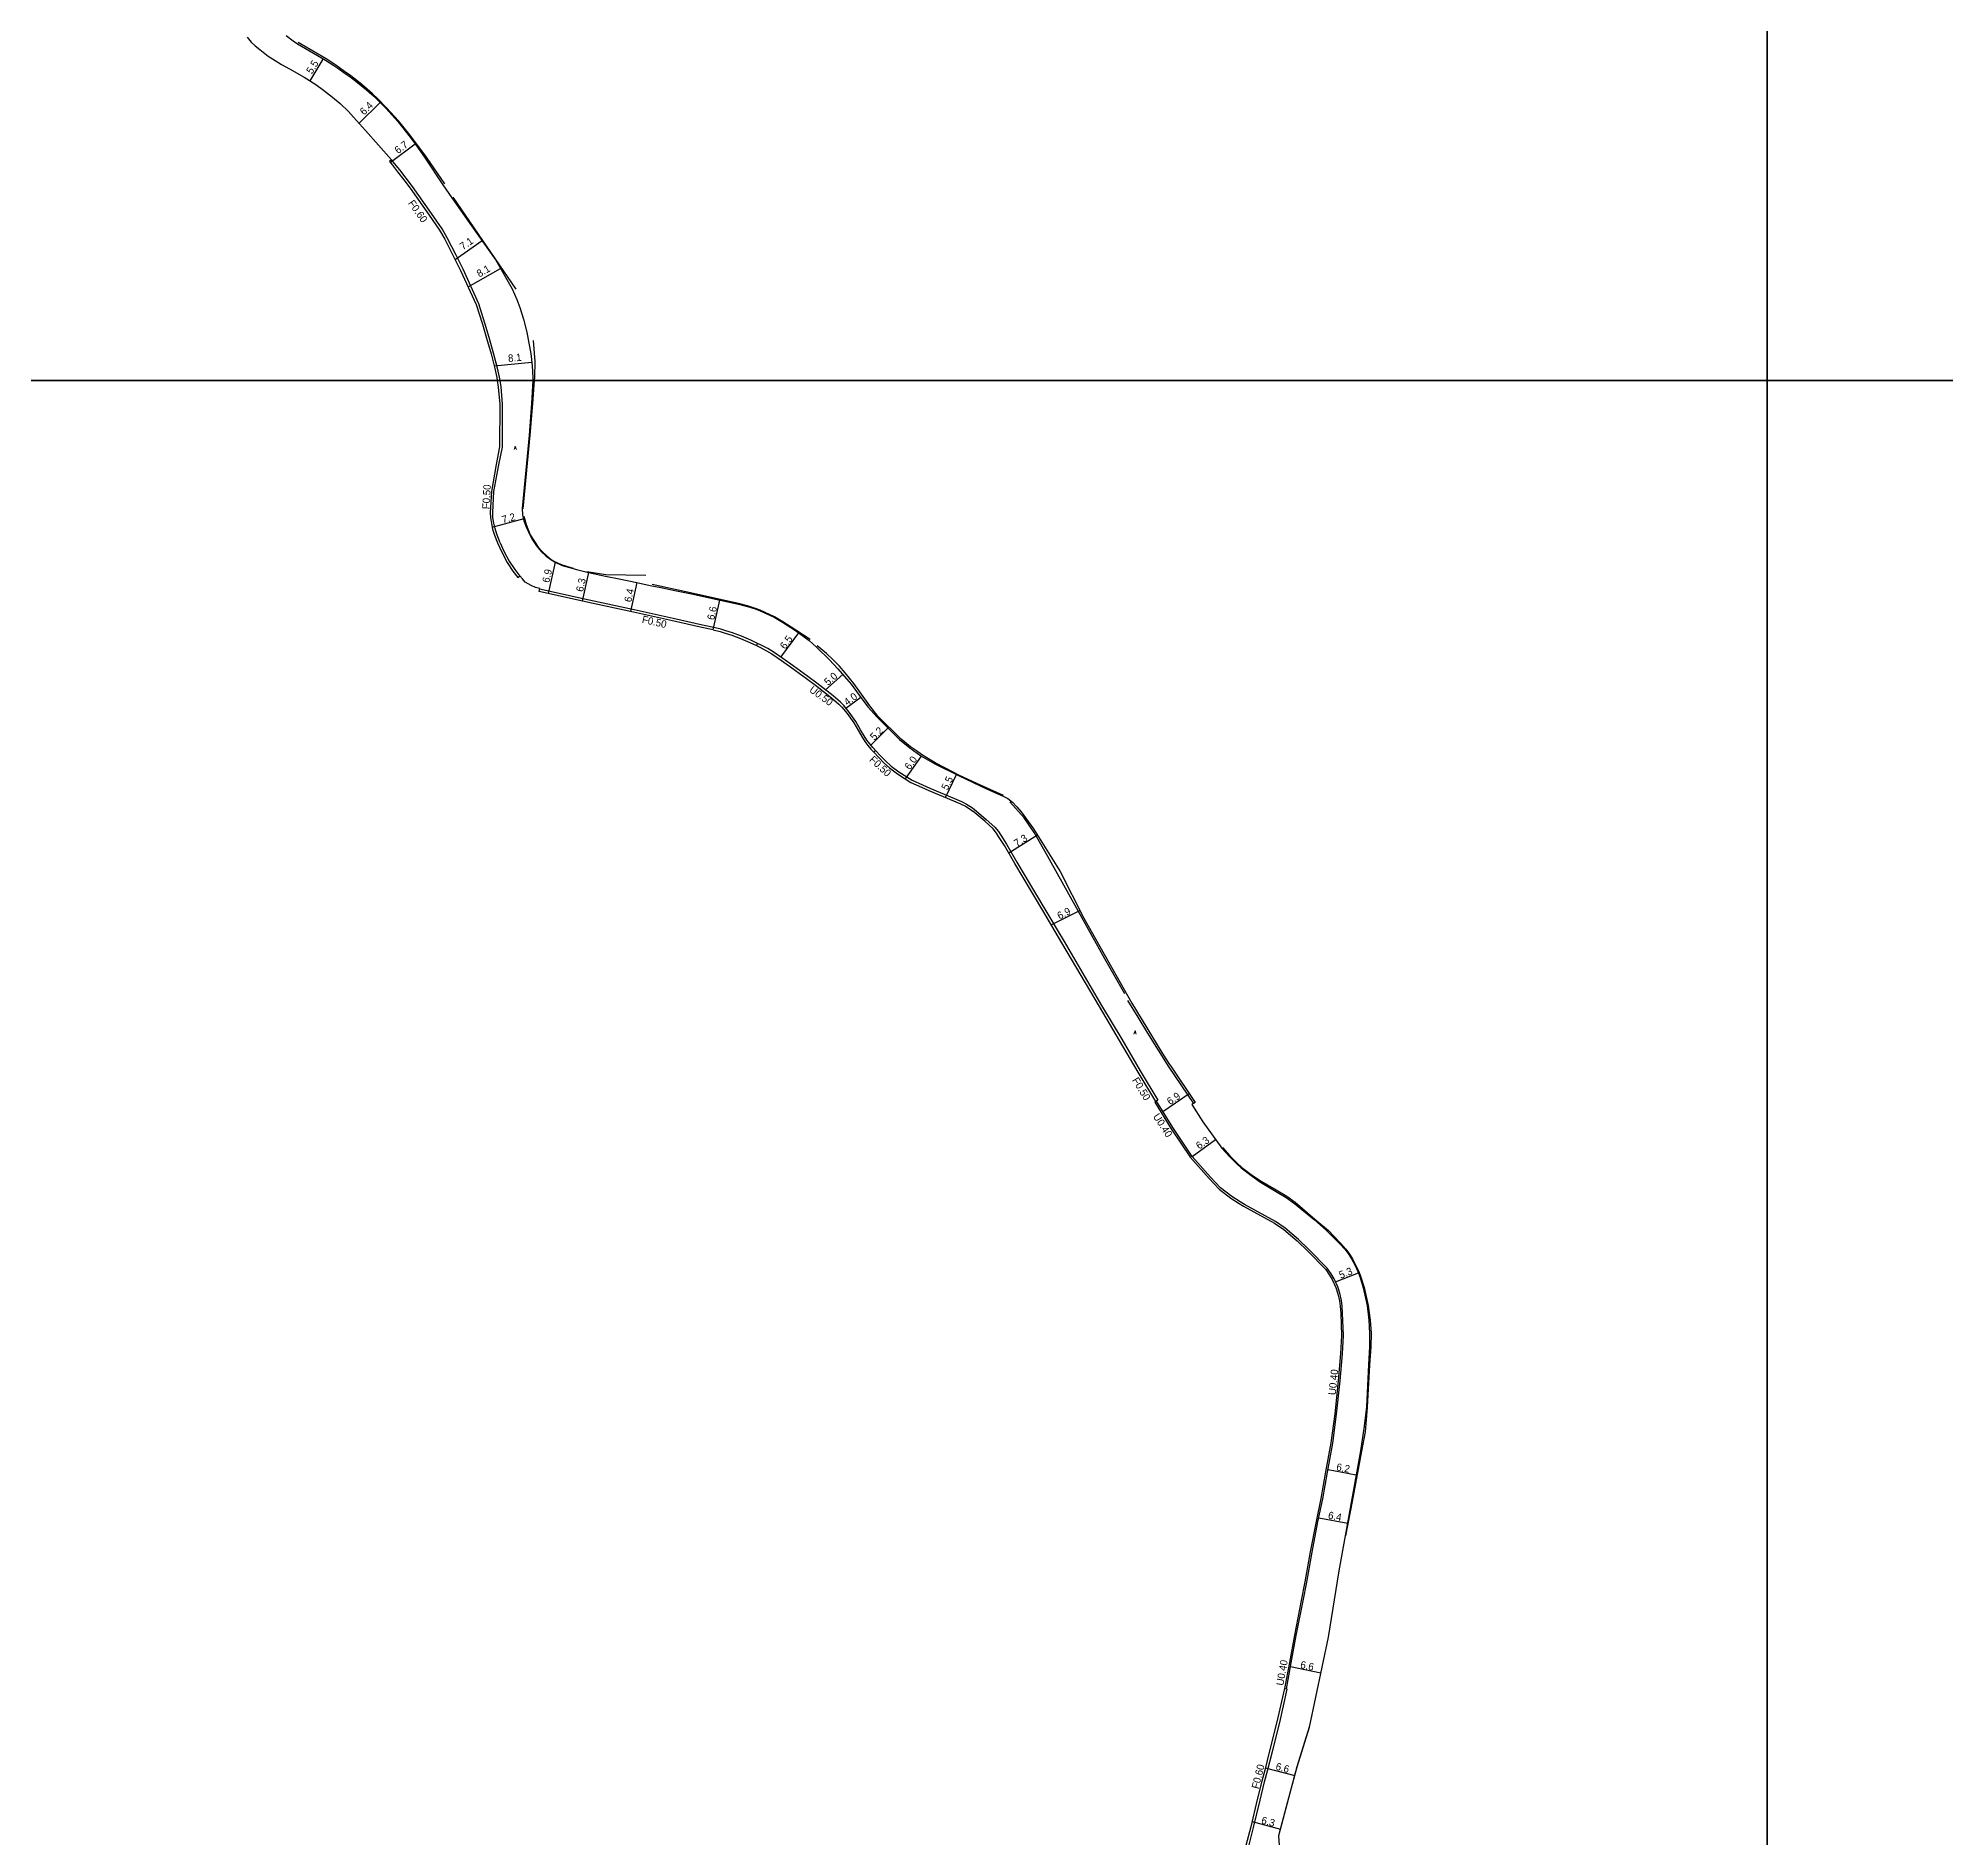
# Model space of a CAD drawing. Header units: metres. Extents: x -24000 to -21600, y -87000 to -84000.
# Drawn here: x -22773.7 to -22361.4, y -84915 to -84526 of the extents above; entities that cross this region are included whole.
import ezdxf

# ---------------------------------------------------------------- set-up
doc = ezdxf.new("R2010")
doc.units = ezdxf.units.M
doc.header["$LTSCALE"] = 2.5
for name, color, linetype in [('側溝・桝', 7, 'Continuous'), ('図郭', 7, 'Continuous'), ('幅員', 7, 'Continuous'), ('歩道・分離帯・安全施設', 7, 'Continuous'), ('舗装', 7, 'Continuous'), ('道路', 7, 'Continuous')]:
    doc.layers.add(name, color=color, linetype=linetype)
doc.styles.get("Standard").update_dxf_attribs({"font": ''})
doc.styles.add('YOKO_DECO', font='txt.shx', dxfattribs={"bigfont": 'extfont.shx'})
doc.styles.get('Standard').set_extended_font_data('@MS PGothic')

msp = doc.modelspace()

# ---------------------------------------------------------------- linework, layer by layer
at = {"layer": '側溝・桝'}
for points in [[(-22673.84, -84600), (-22673.96, -84599.28), (-22674.39, -84597.31), (-22675.24, -84594.08), (-22676.21, -84590.7), (-22677.13, -84587.65), (-22678.43, -84583.43), (-22681.85, -84575.95), (-22683.33, -84572.9), (-22685.27, -84569.19), (-22686.39, -84567.21), (-22688.65, -84563.92), (-22692.79, -84558.07), (-22694.14, -84556.27), (-22695.5, -84554.5), (-22696.65, -84553.09), (-22697.31, -84552.29)], [(-22673.8, -84635.07), (-22674.54, -84633.26), (-22674.94, -84632.01), (-22675.2, -84630.86), (-22675.4, -84629.6), (-22675.42, -84628.54), (-22675.18, -84624.04), (-22674.14, -84618.25), (-22673.32, -84614.42), (-22673.31, -84605.13), (-22673.63, -84601.38), (-22673.84, -84600)], [(-22673.8, -84635.07), (-22673.01, -84636.92), (-22671.87, -84639.08), (-22670.68, -84640.9), (-22669.62, -84642.29)], [(-22627.67, -84653.42), (-22630.13, -84652.88), (-22636.48, -84651.49), (-22644.89, -84649.59), (-22654.63, -84647.48), (-22665.3, -84645.1)], [(-22618.24, -84656.83), (-22619.69, -84656.14), (-22621.69, -84655.31), (-22623.59, -84654.58), (-22625.03, -84654.1), (-22626.17, -84653.76), (-22627.67, -84653.42)], [(-22593.08, -84680.35), (-22592.7, -84679.99), (-22593.33, -84679.36), (-22593.95, -84678.57), (-22594.6, -84677.76), (-22595.16, -84676.83), (-22595.97, -84675.5), (-22596.99, -84673.76), (-22598.41, -84671.71), (-22599.6, -84670.27), (-22600.28, -84669.57), (-22601.88, -84668.2), (-22605.38, -84665.43), (-22607.35, -84664.01), (-22610.48, -84661.72), (-22612.75, -84660.09), (-22614.85, -84658.65), (-22616.02, -84657.96), (-22617.45, -84657.21), (-22618.24, -84656.83), (-22618.47, -84657.31)], [(-22592.7, -84679.99), (-22591.62, -84681.16), (-22590.53, -84682.26), (-22589.35, -84683.36), (-22587.68, -84684.6), (-22584.8, -84686.41), (-22582.55, -84687.42), (-22580.99, -84688.14), (-22575.65, -84690.37), (-22574.14, -84691.01), (-22573.02, -84691.58), (-22571.96, -84692.25), (-22571.39, -84692.66), (-22568.77, -84694.89), (-22566.94, -84696.59), (-22566.14, -84697.52), (-22565.67, -84698.26), (-22564.38, -84700.25), (-22562.16, -84704.14), (-22560.35, -84707.16), (-22556.14, -84714.28), (-22551.98, -84721.3), (-22546.89, -84729.93), (-22543.85, -84735.09), (-22539.51, -84742.41), (-22535.49, -84749.25), (-22531.72, -84755.6), (-22532.02, -84755.79)], [(-22504.35, -84882.73), (-22503.93, -84882.83), (-22502.86, -84877.21), (-22501.78, -84871.31), (-22500.29, -84863.79), (-22499.54, -84859.77), (-22498.34, -84853.32), (-22497.11, -84846.72), (-22496.08, -84841.79), (-22495.03, -84836), (-22493.9, -84829.71), (-22493.07, -84823.43), (-22492.29, -84816.27), (-22491.78, -84810.39), (-22491.57, -84806.47), (-22491.78, -84801.64), (-22491.88, -84800.08), (-22492.04, -84798.92), (-22492.38, -84797.3), (-22492.83, -84795.93), (-22493.63, -84794.18), (-22494.26, -84793.15), (-22495.11, -84791.92), (-22498.99, -84787.93), (-22501.32, -84785.69), (-22504.18, -84783.23), (-22506.27, -84781.79), (-22512.97, -84778.13), (-22513.92, -84777.58), (-22515.68, -84776.43), (-22518.16, -84774.52), (-22520.3, -84772.19), (-22524.32, -84767.74), (-22528.49, -84761.52), (-22532.02, -84755.79), (-22532.17, -84755.88)], [(-22512.65, -84923.8), (-22512.61, -84922.47), (-22512.57, -84921.68), (-22512.51, -84920.06), (-22512.19, -84917.47), (-22512.05, -84916.87), (-22511, -84912.84), (-22509.6, -84906.92), (-22508.62, -84902.97), (-22507.99, -84900.57), (-22506.95, -84896.39), (-22505.37, -84890.11), (-22503.74, -84882.87), (-22503.93, -84882.83)]]:
    msp.add_lwpolyline(points, dxfattribs=at)
at = {"layer": '図郭'}
for points in [[(-23200, -84600), (-22400, -84600), (-22400, -84000), (-23200, -84000)], [(-22400, -84600), (-21600, -84600), (-21600, -84000), (-22400, -84000)], [(-23200, -85200), (-22400, -85200), (-22400, -84600), (-23200, -84600)], [(-22400, -85200), (-21600, -85200), (-21600, -84600), (-22400, -84600)]]:
    msp.add_lwpolyline(points, close=True, dxfattribs=at)
at = {"layer": '幅員'}
for points in [[(-22714.89, -84535.26), (-22712.07, -84530.52)], [(-22704.33, -84544.4), (-22699.78, -84539.9)], [(-22697.58, -84552.91), (-22692.22, -84548.85)], [(-22683.55, -84573.87), (-22677.76, -84569.78)], [(-22680.76, -84579.77), (-22673.76, -84575.78)], [(-22675.12, -84596.82), (-22667.02, -84596.05)], [(-22675.55, -84631.75), (-22668.62, -84629.85)], [(-22613.15, -84659.81), (-22609.29, -84654.58)], [(-22603.55, -84666.88), (-22599.76, -84663.59)], [(-22599.12, -84670.84), (-22595.91, -84668.47)], [(-22593.72, -84678.86), (-22590.03, -84675.14)], [(-22586.25, -84686.13), (-22582.76, -84681.2)], [(-22577.62, -84690.12), (-22575.19, -84685.21)], [(-22563.93, -84702.11), (-22557.71, -84698.25)], [(-22554.74, -84717.67), (-22548.56, -84714.55)], [(-22530.65, -84758.02), (-22524.93, -84754.16)], [(-22524.32, -84767.74), (-22519.22, -84764.08)], [(-22493.32, -84794.86), (-22488.37, -84792.89)], [(-22494.93, -84835.45), (-22488.83, -84836.55)], [(-22496.92, -84845.84), (-22490.63, -84847.04)], [(-22503.01, -84878.03), (-22496.51, -84879.4)], [(-22508.48, -84899.93), (-22502.12, -84901.6)], [(-22511.34, -84911.52), (-22505.22, -84913.15)]]:
    msp.add_lwpolyline(points, dxfattribs=at)
at = {"layer": '幅員', "flags": 128}
for points in [[(-22661.96, -84639.26), (-22663.47, -84646.04)], [(-22654.73, -84641.54), (-22656.09, -84647.68)], [(-22644.31, -84643.71), (-22645.66, -84649.95)], [(-22627.78, -84653.92), (-22626.35, -84647.49)]]:
    msp.add_lwpolyline(points, dxfattribs=at)
at = {"layer": '歩道・分離帯・安全施設'}
for points in [[(-22685.8, -84557.53), (-22689.74, -84551.75), (-22691.82, -84548.91), (-22693.37, -84546.92), (-22695.79, -84543.91), (-22698.42, -84541.04), (-22700.33, -84539.05), (-22701.42, -84538.02), (-22702.56, -84537.01), (-22703.67, -84536.08), (-22704.82, -84535.17), (-22706.09, -84534.18), (-22707.44, -84533.21), (-22708.56, -84532.42), (-22709.59, -84531.68), (-22711.44, -84530.51), (-22717.52, -84526.96)], [(-22670.36, -84580.25), (-22683.96, -84560.37)], [(-22666.42, -84600), (-22666.37, -84599.33), (-22666.24, -84595.92), (-22666.64, -84591.39)], [(-22668.85, -84627.73), (-22667.33, -84611.86), (-22666.79, -84604.99), (-22666.42, -84600)], [(-22668.73, -84629.33), (-22668.23, -84631.13), (-22667.36, -84633.39), (-22665.6, -84636.05), (-22664.7, -84637.05), (-22663.77, -84637.92), (-22663.15, -84638.42), (-22662.36, -84638.96), (-22661.28, -84639.48), (-22660.4, -84639.83), (-22658.06, -84640.58)], [(-22642.36, -84642.15), (-22650.97, -84642.01), (-22655.08, -84641.37)], [(-22606.87, -84656.01), (-22609.93, -84653.96), (-22612.78, -84652.18), (-22614.58, -84651.1), (-22617.61, -84649.67), (-22618.67, -84649.27), (-22620.37, -84648.71), (-22622.32, -84648.24), (-22633.7, -84645.72), (-22640.95, -84644.12)], [(-22565.04, -84689.69), (-22570.02, -84687.52), (-22574.7, -84685.36), (-22577.57, -84683.83), (-22579.83, -84682.65), (-22581.65, -84681.58), (-22582.79, -84680.87), (-22583.89, -84680.1), (-22585.13, -84679.22), (-22587.21, -84677.52), (-22592.24, -84672.57), (-22593.91, -84670.32), (-22595.77, -84667.81), (-22597.42, -84665.54), (-22599.29, -84663.22), (-22600.47, -84661.77), (-22601.92, -84660.32), (-22603.28, -84659.06), (-22605.3, -84657.4)], [(-22538.85, -84732.62), (-22543.17, -84725.02), (-22552.41, -84708.48), (-22556.15, -84701.78), (-22558.46, -84697.75), (-22560.56, -84694.57), (-22563.68, -84691.09)], [(-22523.95, -84756.31), (-22529.25, -84748.45), (-22533.84, -84741.13), (-22535.96, -84737.62), (-22538.16, -84734)], [(-22517.75, -84765.81), (-22516.16, -84767.61), (-22514.6, -84769.16), (-22513.57, -84770.11), (-22511.23, -84771.83), (-22509.37, -84773.06), (-22506.12, -84774.96), (-22503.82, -84776.35), (-22502.01, -84777.61), (-22497.75, -84781.31), (-22494.82, -84783.77), (-22493.68, -84784.97), (-22492.21, -84786.51), (-22491.11, -84787.78), (-22490.27, -84788.87), (-22489.66, -84789.86), (-22488.89, -84791.31), (-22488.27, -84792.6), (-22487.8, -84793.86), (-22487.1, -84796.05), (-22486.27, -84799.99), (-22485.81, -84803.13), (-22485.62, -84805.97), (-22485.67, -84808.87), (-22485.94, -84812.78), (-22486.45, -84821.92), (-22486.77, -84825.56), (-22486.92, -84827.26), (-22487.71, -84831.45), (-22489.73, -84842.32), (-22491.15, -84849.78)], [(-22505.46, -84914.28), (-22503.59, -84907.2), (-22501.63, -84899.72), (-22498.91, -84891.13)]]:
    msp.add_lwpolyline(points, dxfattribs=at)
at = {"layer": '道路'}
for points in [[(-22728.53, -84525.82), (-22727.64, -84526.84), (-22726.77, -84527.66), (-22725.8, -84528.49), (-22723.97, -84529.87), (-22722.49, -84530.82), (-22721.08, -84531.67), (-22719.39, -84532.62), (-22716.22, -84534.41), (-22713.68, -84536.04), (-22711.99, -84537.25), (-22710.06, -84538.74), (-22708.39, -84540.14), (-22706.63, -84541.87), (-22705.5, -84543.08), (-22702.97, -84545.94), (-22697.31, -84552.29), (-22697.77, -84552.67), (-22697.13, -84553.48), (-22695.99, -84554.88), (-22694.64, -84556.65), (-22693.3, -84558.44), (-22689.16, -84564.28), (-22686.92, -84567.54), (-22685.81, -84569.49), (-22683.89, -84573.18), (-22682.41, -84576.21), (-22678.99, -84583.6), (-22677.68, -84587.82), (-22676.77, -84590.87), (-22675.8, -84594.24), (-22674.96, -84597.44), (-22674.54, -84599.38), (-22674.45, -84600)], [(-22720.09, -84525.44), (-22718.59, -84526.58), (-22717.6, -84527.21), (-22711.59, -84530.8), (-22709.78, -84531.92), (-22708.72, -84532.62), (-22707.62, -84533.42), (-22706.25, -84534.4), (-22705.04, -84535.34), (-22703.86, -84536.27), (-22702.73, -84537.18), (-22701.58, -84538.16), (-22700.49, -84539.18), (-22698.56, -84541.13), (-22695.94, -84544.05), (-22693.57, -84547.06), (-22692.03, -84549.09), (-22690.05, -84551.92), (-22686.19, -84557.7), (-22684.27, -84560.54), (-22680.02, -84566.58), (-22674.79, -84573.98), (-22671.26, -84580.17), (-22670.25, -84582.48), (-22669.57, -84584.26), (-22668.77, -84586.73), (-22668.09, -84589.57), (-22667.65, -84591.91), (-22667.2, -84594.18), (-22666.94, -84596.84), (-22666.74, -84599.35), (-22666.77, -84600)], [(-22674.45, -84600), (-22674.25, -84601.47), (-22673.93, -84605.15), (-22673.95, -84614.36), (-22674.67, -84618.15), (-22675.71, -84623.97), (-22675.98, -84628.52), (-22675.94, -84629.66), (-22675.73, -84630.93), (-22675.46, -84632.16), (-22675.04, -84633.47), (-22674.38, -84635.07)], [(-22666.77, -84600), (-22667.04, -84604.95), (-22667.55, -84611.84), (-22669.06, -84627.69)], [(-22669.06, -84627.69), (-22669.04, -84629.07), (-22668.71, -84630.32), (-22668.24, -84631.66), (-22667.45, -84633.37), (-22666.88, -84634.45), (-22666.01, -84635.73), (-22664.95, -84636.96), (-22663.93, -84637.93), (-22662.89, -84638.74), (-22661.96, -84639.26), (-22660.4, -84639.98), (-22658.85, -84640.47), (-22657.02, -84640.96), (-22654.73, -84641.54), (-22651.04, -84642.34), (-22648.14, -84642.92), (-22644.31, -84643.71), (-22641.39, -84644.32), (-22639.12, -84644.78), (-22636.08, -84645.38), (-22632.52, -84646.11), (-22626.27, -84647.51)], [(-22674.38, -84635.07), (-22673.49, -84637.15), (-22672.33, -84639.35), (-22671.12, -84641.2), (-22670.05, -84642.61), (-22669.55, -84642.24)], [(-22627.78, -84653.92), (-22630.24, -84653.37), (-22636.59, -84651.98), (-22645, -84650.09), (-22654.74, -84647.98), (-22665.41, -84645.6), (-22665.27, -84644.97), (-22666.22, -84644.77), (-22667.12, -84644.31), (-22668.43, -84643.58), (-22669.03, -84642.92), (-22669.55, -84642.24)], [(-22626.27, -84647.51), (-22622.35, -84648.34), (-22620.37, -84648.83), (-22618.71, -84649.37), (-22617.65, -84649.77), (-22614.63, -84651.19), (-22612.85, -84652.28), (-22610, -84654.06), (-22607.03, -84656.24), (-22605.5, -84657.63), (-22602.69, -84660.39), (-22600.83, -84662.36), (-22597.95, -84665.67), (-22596.23, -84668.04), (-22594.37, -84670.56), (-22592.38, -84672.81), (-22587.52, -84677.63), (-22585.29, -84679.43), (-22582.92, -84681.11), (-22579.92, -84682.88), (-22574.75, -84685.43), (-22570.13, -84687.6), (-22568.06, -84688.57), (-22566.3, -84689.36), (-22564.97, -84689.97), (-22564.12, -84690.4), (-22563.1, -84691.14), (-22562.17, -84692.18), (-22561.22, -84693.27), (-22558.55, -84696.9), (-22552.82, -84706.13), (-22547.72, -84716.22), (-22537.32, -84734.63), (-22530.6, -84745.6), (-22529.17, -84747.84), (-22528.92, -84748.23), (-22523.64, -84756.08), (-22524.37, -84756.55), (-22521.95, -84760.27), (-22517.89, -84765.93), (-22516.3, -84767.72), (-22514.74, -84769.27), (-22513.7, -84770.22), (-22511.34, -84772.03), (-22509.5, -84773.3), (-22506.27, -84775.25), (-22503.99, -84776.62), (-22502.18, -84777.91), (-22497.88, -84781.45), (-22495.23, -84783.72), (-22494, -84784.96), (-22492.36, -84786.62), (-22491.25, -84787.85), (-22490.43, -84788.92), (-22489.83, -84789.9), (-22489.06, -84791.35), (-22488.47, -84792.63), (-22487.97, -84793.89), (-22487.34, -84796.12), (-22486.46, -84800), (-22486.1, -84803.14), (-22485.94, -84805.96), (-22485.96, -84808.81), (-22486.16, -84812.8), (-22486.61, -84821.88), (-22487.12, -84826.04), (-22487.91, -84831.4), (-22491.21, -84849.78), (-22492.59, -84857.29), (-22494.89, -84871.66), (-22498.97, -84891.11), (-22501.64, -84899.71), (-22505.62, -84914.63), (-22505.29, -84919.7)], [(-22627.78, -84653.92), (-22626.31, -84654.25), (-22625.2, -84654.61), (-22623.77, -84655.08), (-22621.89, -84655.81), (-22619.91, -84656.63), (-22618.47, -84657.31), (-22617.69, -84657.68), (-22616.28, -84658.42), (-22615.13, -84659.09), (-22613.05, -84660.52), (-22610.79, -84662.14), (-22607.66, -84664.43), (-22605.69, -84665.85), (-22602.21, -84668.6), (-22600.64, -84669.95), (-22599.99, -84670.62), (-22598.83, -84672.03), (-22597.43, -84674.04), (-22596.42, -84675.77), (-22595.61, -84677.1), (-22595.03, -84678.06), (-22594.36, -84678.9), (-22593.72, -84679.71), (-22593.08, -84680.35), (-22592, -84681.52), (-22590.9, -84682.63), (-22589.69, -84683.76), (-22587.98, -84685.04), (-22585.05, -84686.88), (-22582.77, -84687.9), (-22581.2, -84688.62), (-22575.85, -84690.86), (-22574.36, -84691.49), (-22573.28, -84692.03), (-22572.26, -84692.68), (-22571.7, -84693.09)], [(-22532.38, -84756.01), (-22532.17, -84755.88), (-22535.95, -84749.51), (-22539.96, -84742.68), (-22544.31, -84735.36), (-22547.35, -84730.2), (-22552.44, -84721.57), (-22556.59, -84714.55), (-22560.8, -84707.43), (-22562.61, -84704.41), (-22564.83, -84700.52), (-22566.12, -84698.55), (-22566.57, -84697.83), (-22567.32, -84696.96), (-22569.12, -84695.28), (-22571.7, -84693.09)], [(-22532.38, -84756.01), (-22528.84, -84761.75), (-22524.65, -84768), (-22520.61, -84772.48), (-22518.44, -84774.83), (-22515.93, -84776.77), (-22514.14, -84777.94), (-22513.17, -84778.5), (-22506.51, -84782.14), (-22504.45, -84783.55), (-22501.6, -84786), (-22499.29, -84788.22), (-22495.43, -84792.19), (-22494.61, -84793.38), (-22494.01, -84794.37), (-22493.22, -84796.09), (-22492.78, -84797.41), (-22492.45, -84798.99), (-22492.3, -84800.12), (-22492.19, -84801.66), (-22491.99, -84806.47), (-22492.2, -84810.36), (-22492.71, -84816.23), (-22493.49, -84823.37), (-22494.32, -84829.64), (-22495.45, -84835.93), (-22496.49, -84841.71), (-22497.52, -84846.64), (-22498.75, -84853.25), (-22499.95, -84859.69), (-22500.7, -84863.71), (-22502.19, -84871.24), (-22503.27, -84877.13), (-22504.35, -84882.73), (-22505.98, -84889.96), (-22507.57, -84896.23), (-22508.6, -84900.42), (-22509.23, -84902.81), (-22510.21, -84906.77), (-22511.61, -84912.69), (-22512.66, -84916.72)]]:
    msp.add_lwpolyline(points, dxfattribs=at)

# ---------------------------------------------------------------- texts
at = {"layer": '側溝・桝'}
for s, rotation, p in [('F0.60', 305, (-22693.8, -84561.68)), ('F0.50', 87, (-22676.12, -84627.87)), ('F0.50', 347.3216, (-22643.3, -84652.37)), ('U0.50', 324, (-22607.18, -84667.18)), ('F0.50', 317, (-22594.18, -84682.15)), ('F0.50', 301, (-22537.32, -84751.25)), ('U0.40', 303, (-22532.83, -84759.11)), ('U0.40', 84, (-22493.28, -84819.4)), ('U0.40', 80, (-22504.59, -84882.23)), ('F0.60', 76, (-22509.92, -84904.58))]:
    msp.add_text(s, height=1.6, rotation=rotation, dxfattribs=at).set_placement(p)
at = {"layer": '幅員'}
for s, rotation, p in [('5.5', 59, (-22714.49, -84533.89)), ('6.4', 45, (-22703.22, -84542.76)), ('6.7', 37, (-22695.9, -84551.11)), ('7.1', 35, (-22681.86, -84571.88)), ('8.1', 30, (-22678.33, -84577.76)), ('8.1', 5, (-22672.06, -84596.01)), ('7.2', 15, (-22673.22, -84630.92)), ('6.9', 77.4462, (-22663.23, -84643.84)), ('6.3', 77.4462, (-22655.93, -84645.8)), ('6.4', 77.7564, (-22645.51, -84648.04)), ('6.6', 77.4218, (-22627.59, -84651.89)), ('6.5', 54, (-22612.23, -84658.24)), ('5.0', 41, (-22602.98, -84666.06)), ('4.0', 36, (-22598.83, -84670.38)), ('5.2', 45, (-22592.95, -84677.92)), ('6.0', 55, (-22585.27, -84684.31)), ('5.5', 64, (-22577.15, -84688.71)), ('7.3', 32, (-22562.18, -84700.89)), ('6.9', 27, (-22552.95, -84716.57)), ('6.9', 34, (-22529.07, -84756.7)), ('6.3', 36, (-22522.75, -84766.29)), ('5.3', 22, (-22492.18, -84794.22)), ('6.2', 350, (-22493.22, -84835.62)), ('6.4', 349, (-22495.01, -84846.03)), ('6.6', 348, (-22501.02, -84878.32)), ('6.6', 345, (-22506.36, -84900.29)), ('6.3', 345, (-22509.47, -84911.92))]:
    msp.add_text(s, height=1.6, rotation=rotation, dxfattribs=at).set_placement(p)
at = {"layer": '舗装', "style": 'YOKO_DECO'}
for p in [(-22670.85, -84614.92, 685.15), (-22536.92, -84741.29, 689.3)]:
    msp.add_text('A', height=0.75, dxfattribs=at).set_placement(p)

doc.saveas('drawing.dxf')
